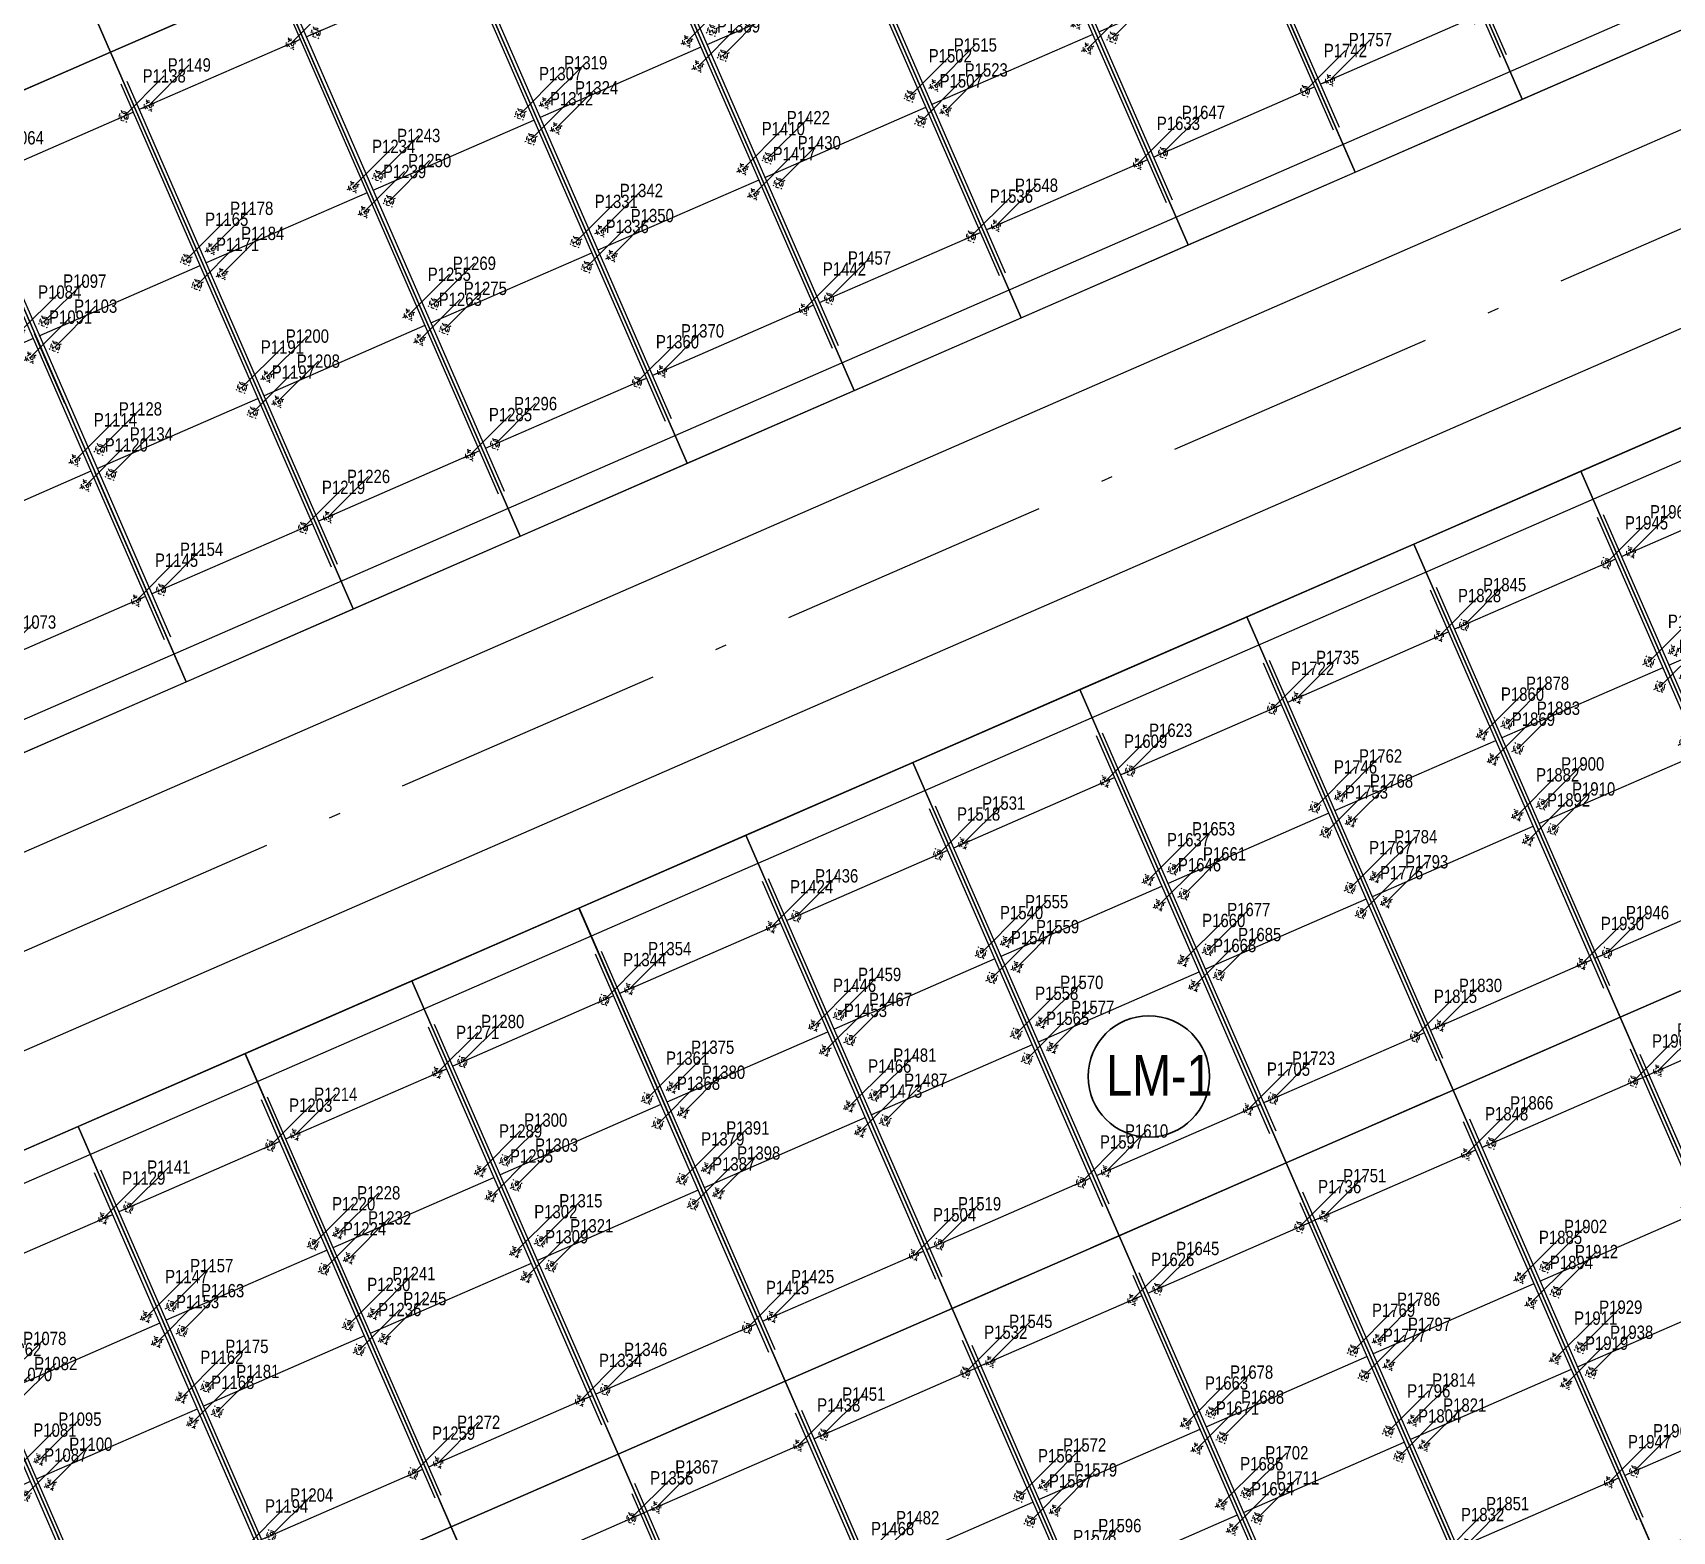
# Model space of a CAD drawing. Header units: millimetres. Extents: x 0 to 571985, y 0 to 2066666.
# Drawn here: x 568725.4 to 568779.4, y 2066415.4 to 2066464.8 of the extents above; entities that cross this region are included whole.
import ezdxf
from ezdxf.enums import TextEntityAlignment as Align
from ezdxf.xclip import XClip

# ---------------------------------------------------------------- set-up
doc = ezdxf.new("R2010")
doc.units = ezdxf.units.MM
for name, pattern in [('ACAD_ISO10W100', [18.5, 12, -3, 0.5, -3]), ('CENTER', [3, 1.5, -0.5, 0.5, -0.5]), ('CENTER2', [1.125, 0.75, -0.125, 0.125, -0.125]), ('HIDDEN', [0.75, 0.5, -0.25]), ('Xref Grid (A1)$0$CENTER2', [1.125, 0.75, -0.125, 0.125, -0.125]), ('Xref Grid A16$0$CENTER2', [1.125, 0.75, -0.125, 0.125, -0.125])]:
    doc.linetypes.add(name, pattern=pattern)
for name, color, linetype, lineweight in [('A-DIM', 251, 'Continuous', 15), ('A-KY HIEU', 34, 'Continuous', 20), ('A-NET THAY', 125, 'Continuous', 18), ('boDnv', 54, 'Continuous', 25), ('E- RANH GIOI', 1, 'CENTER', 13), ('kata_text', 254, 'Continuous', 30)]:
    doc.layers.add(name, color=color, linetype=linetype, lineweight=lineweight)
for name, color, linetype in [('CDC.01.AXIS', 160, 'CENTER2'), ('ChiaLo', 128, 'CENTER'), ('datOlienke', 42, 'Continuous'), ('LogDg', 7, 'Continuous'), ('LoLK', 6, 'Continuous'), ('RANHGIOI', 2, 'HIDDEN'), ('TimDg', 222, 'Continuous'), ('ViaHeS', 32, 'Continuous'), ('Xref Grid (A1)$0$01.AXIS', 160, 'Xref Grid (A1)$0$CENTER2'), ('Xref Grid A16$0$01.AXIS', 160, 'Xref Grid A16$0$CENTER2')]:
    doc.layers.add(name, color=color, linetype=linetype)
doc.styles.add('kata_dim', font='vnrms.shx', dxfattribs={"width": 0.66, "oblique": 7})
doc.styles.add('kata_text', font='arial.ttf', dxfattribs={"width": 0.8})
doc.styles.add('rms', font='romans.shx', dxfattribs={"width": 0.7, "bigfont": 'vns.shx'})
doc.styles.add('VNH', font='', dxfattribs={"height": 2.5})
doc.styles.get('VNH').set_extended_font_data('.VnArial NarrowH')
doc.linetypes.add('ADL', pattern='A,0.125,-0.15,["++",rms,S=0.5,R=0,X=0,Y=-0.2245],-1.35,1.125', length=2.75)
doc.dimstyles.new('kata_dim_iso', dxfattribs={"dimtxt": 2.5, "dimasz": 1.5, "dimexe": 1.5, "dimexo": 2.5, "dimtad": 1, "dimdec": 0, "dimzin": 0, "dimdsep": 46, "dimtxsty": 'kata_dim', "dimblk": 'kata_block_ArchTick', "dimcen": 0.09, "dimdle": 1.2, "dimclrd": 8, "dimclre": 8, "dimclrt": 3, "dimadec": 0, "dimazin": 0, "dimtfac": 1, "dimtdec": 0, "dimtix": 1, "dimtofl": 0, "dimtmove": 0, "dimatfit": 3, "dimfxl": 3.75, "dimfxlon": 1, "dimtolj": 1, "dimtzin": 0, "dimarcsym": 0})

# ---------------------------------------------------------------- blocks, each defined once
blk = doc.blocks.new('NEN')
at = {"layer": 'boDnv', "color": 10, "linetype": 'ADL', "ltscale": 0.25}
for points in [[(116.663, 150.753), (122.733, 148.551), (135.807, 122.411), (133.753, 116.749), (-8.129, 54.905), (-13.649, 57.26), (-23.763, 84.693), (-21.221, 90.652)], [(156.672, 80.693), (146.026, 101.979), (139.956, 104.181), (-3.204, 41.78), (-5.746, 35.822), (2.49, 13.482), (8.01, 11.127), (154.618, 75.032)]]:
    blk.add_lwpolyline(points, close=True, dxfattribs=at)
at = {"layer": 'ChiaLo', "ltscale": 5}
for p, q in [((92.713, 46.957), (78.896, 78.657)), ((87.213, 44.56), (73.396, 76.259)), ((81.713, 42.163), (67.895, 73.862)), ((76.212, 39.765), (62.395, 71.464)), ((70.712, 37.368), (56.895, 69.067)), ((65.212, 34.97), (51.395, 66.669)), ((59.712, 32.573), (45.895, 64.272)), ((54.212, 30.175), (40.394, 61.875)), ((48.711, 27.778), (34.894, 59.477)), ((43.211, 25.38), (29.394, 57.08)), ((37.711, 22.983), (23.894, 54.682))]:
    blk.add_line(p, q, dxfattribs=at)
for points in [[(130.171, 135.915), (-19.638, 70.615)], [(76.961, 90.904), (60.978, 127.572)], [(71.461, 88.506), (55.478, 125.174)], [(65.961, 86.109), (49.978, 122.777)], [(60.46, 83.711), (44.477, 120.379)], [(54.96, 81.314), (38.977, 117.982)], [(49.46, 78.917), (33.477, 115.585)], [(43.96, 76.519), (27.977, 113.187)], [(38.46, 74.122), (22.477, 110.79)], [(32.959, 71.724), (16.976, 108.392)], [(152.12, 92.029), (-2.661, 24.563)]]:
    blk.add_lwpolyline(points, dxfattribs=at)
at = {"layer": 'datOlienke'}
for points in [[(116.629, 151.829), (123.449, 149.355), (136.893, 122.474), (134.546, 116.004), (-8.125, 53.816), (-14.438, 56.509), (-24.839, 84.72), (-21.985, 91.41)], [(157.758, 80.756), (146.742, 102.783), (139.922, 105.257), (-3.967, 42.538), (-6.821, 35.849), (1.701, 12.732), (8.014, 10.038), (155.411, 74.287)]]:
    blk.add_lwpolyline(points, close=True, dxfattribs=at)
at = {"layer": 'LogDg'}
blk.add_lwpolyline([(34.296, -348.766, -0.124666), (14.114, -339.771, 0.262937), (-5.331, -336.771, -0.009345), (-40.959, -349.473), (-145.868, -384.68, 0.405257), (-155.456, -403.235), (-146.557, -432.72), (-158.046, -436.187), (-166.572, -407.936, 0.423227), (-185.704, -398.049), (-272.077, -427.035, 0.40652), (-277.181, -436.964), (-262.947, -483.397), (-271.552, -486.035), (-285.593, -440.232, 0.421949), (-295.787, -434.992), (-422.26, -477.436, 0.346831), (-427.684, -485.726), (-426.662, -497.249, 0.109851), (-417.21, -527.045), (-422.398, -530.058, -0.109851), (-432.639, -497.779), (-433.194, -491.512, 0.484967), (-443.708, -484.634), (-484.199, -498.222, 0.36701), (-492.228, -511.51), (-484.402, -560.012), (-490.326, -560.967), (-497.433, -516.92, 0.457512), (-512.889, -507.388), (-525.337, -511.314, 0.375227), (-533.554, -524.795, 0.049445), (-523.248, -562.118), (-518.404, -576.577), (-525.515, -578.96), (-530.307, -564.659, -0.044276), (-540.221, -530.036, 0.448349), (-555.614, -520.863), (-568.853, -525.038), (-576.072, -502.149), (-552.391, -494.681, 0.333336), (-544.003, -482.976), (-545.865, -397.305, 0.120559), (-569.998, -307.198), (-621.979, -219.712, 0.334943), (-635.359, -214.239), (-686.931, -227.855), (-689.803, -216.977), (-647.957, -205.93, 0.498191), (-640.704, -188.198), (-654.378, -165.183, -0.144979), (-668.853, -108.061), (-659.845, 118.23, 0.428088), (-671.924, 130.707), (-689.222, 130.58), (-689.305, 141.83), (-670.344, 141.969, 0.400474), (-658.442, 153.492), (-657.828, 168.904), (-656.06, 189.374), (-648.588, 188.728), (-650.341, 168.432), (-650.889, 154.678, 0.425345), (-638.921, 142.201), (-621.613, 142.328, 0.402651), (-609.707, 153.94), (-609.387, 163.859, -0.019867), (-608.227, 179.942), (-606.8, 192.652), (-600.838, 191.983), (-602.264, 179.273, 0.019867), (-603.39, 163.665), (-603.676, 154.802, 0.425871), (-591.594, 142.415), (-548.362, 142.733), (-548.28, 131.483), (-592.887, 131.155, 0.401789), (-604.791, 119.578), (-607.754, 35.571, -0.005984), (-607.983, 30.718, 0.462462), (-599.177, 22.287), (-555.377, 26.801), (-554.762, 20.832), (-603.242, 15.836, 0.355613), (-610.381, 8.689), (-613.794, -24.838, 0.475348), (-605.015, -33.606), (-508.268, -23.636, 0.016072), (-476.806, -19.368, 0.37392), (-470.138, -11.259), (-470.705, 9.348), (-464.707, 9.513), (-464.235, -7.648, 0.461916), (-454.747, -15.288), (-421.581, -8.993, 0.020567), (-382.015, 0.216), (-299.764, 22.963, 0.415004), (-292.798, 35.293), (-296.969, 50.218), (-285.412, 53.448), (-281.218, 38.439, 0.413423), (-268.921, 31.492), (-169.968, 58.858, 0.427702), (-164.496, 69.052), (-169.623, 84.754), (-163.92, 86.616), (-158.479, 69.956, 0.400853), (-148.742, 64.729), (-123.897, 71.6, 0.437327), (-113.795, 91.173), (-114.462, 93.013), (-128.551, 136.154), (-105.736, 143.605), (-91.769, 100.833), (-90.91, 98.466, 0.429754), (-70.957, 89.772, 0.001079), (-63.934, 92.766, 0.001474), (-62.342, 93.454), (-47.534, 99.909, 0.386536), (-43.126, 109.726), (-48.301, 125.574), (-42.598, 127.436), (-38.076, 113.59, 0.442444), (-27.275, 108.739), (111.617, 169.28, 0.414214), (115.754, 179.811), (109.361, 194.478), (114.861, 196.875), (121.255, 182.208, 0.414214), (131.785, 178.071), (252.97, 230.894), (276.872, 241.312), (291.579, 249.057, 0.419837), (295.267, 261.365), (290.95, 269.196), (301.459, 274.99), (306.058, 266.648, 0.408717), (318.136, 263.031), (326.546, 267.464), (332.148, 256.836), (324.233, 252.656, 0.419466), (320.555, 240.352), (397.092, 101.523, 0.433643), (408.413, 98.649), (440.787, 119.386), (444.023, 114.334), (410.428, 92.813, 0.395048), (407.737, 82.215), (451.056, 3.639, -0.005576), (472.219, -35.781, 0.422017), (490.066, -41.118), (502.995, -33.918), (514.672, -54.886), (500.295, -62.892, 0.404193), (495.052, -80.181), (502.502, -94.711), (491.824, -100.186), (485.095, -87.061, 0.424556), (467.192, -81.64), (316.164, -165.913), (307.211, -171.115, 0.396001), (304.075, -181.611), (326.147, -225.742), (318.098, -229.768), (296.726, -187.038, 0.432664), (285.552, -183.699), (178.072, -246.148, 0.389772), (174.86, -256.488), (194.1, -297.126), (188.677, -299.693), (170.231, -260.733, 0.439085), (158.982, -257.239), (145.496, -265.075, -0.013452), (97.701, -291.151, 0.262926), (86.853, -307.563, -0.162068), (76.015, -333.842, 0.270323), (72.318, -353.653), (79.981, -375.074), (57.383, -383.157), (49.72, -361.737, 0.270325), (34.296, -348.766)], format="xyb", dxfattribs=at)
for points in [[(-6.653, 51.185), (136.874, 113.746, 0.429738), (140.832, 124.658), (126.05, 154.214, 0.398858), (115.699, 157.969), (-24.481, 96.867, 0.397369), (-28.79, 86.766), (-17.356, 55.751, 0.431261)], [(-1.168, 12.049), (-9.545, 35.211, -0.395588), (-5.218, 45.265), (140.335, 108.71, -0.398858), (150.687, 104.955), (161.697, 82.941, -0.429738), (157.739, 72.029), (9.552, 7.436, -0.433088)], [(81.968, 23.269), (128.805, -70.377, 0.432836), (139.983, -73.714), (165.966, -58.597, 0.395833), (169.098, -48.104), (123.817, 42.43, 0.398858), (113.466, 46.185), (85.926, 34.181, 0.429738)]]:
    blk.add_lwpolyline(points, format="xyb", close=True, dxfattribs=at)
at = {"layer": 'LoLK'}
for points in [[(27.977, 113.187), (22.477, 110.79), (30.468, 92.456), (35.968, 94.853)], [(74.47, 111.635), (68.97, 109.238), (76.961, 90.904), (82.461, 93.301)], [(22.477, 110.79), (16.976, 108.392), (24.968, 90.058), (30.468, 92.456)], [(68.97, 109.238), (63.469, 106.84), (71.461, 88.506), (76.961, 90.904)], [(63.469, 106.84), (57.969, 104.443), (65.961, 86.109), (71.461, 88.506)], [(57.969, 104.443), (52.469, 102.045), (60.46, 83.711), (65.961, 86.109)], [(52.469, 102.045), (46.969, 99.648), (54.96, 81.314), (60.46, 83.711)], [(46.969, 99.648), (41.469, 97.251), (49.46, 78.917), (54.96, 81.314)], [(41.469, 97.251), (35.968, 94.853), (43.96, 76.519), (49.46, 78.917)], [(35.968, 94.853), (30.468, 92.456), (38.46, 74.122), (43.96, 76.519)], [(30.468, 92.456), (24.968, 90.058), (32.959, 71.724), (38.46, 74.122)], [(24.968, 90.058), (19.468, 87.661), (27.459, 69.327), (32.959, 71.724)], [(84.396, 81.054), (78.896, 78.657), (85.689, 63.073), (91.189, 65.47)], [(78.896, 78.657), (73.396, 76.259), (80.188, 60.675), (85.689, 63.073)], [(73.396, 76.259), (67.895, 73.862), (74.688, 58.278), (80.188, 60.675)], [(67.895, 73.862), (62.395, 71.464), (69.188, 55.88), (74.688, 58.278)], [(62.395, 71.464), (56.895, 69.067), (63.688, 53.483), (69.188, 55.88)], [(56.895, 69.067), (51.395, 66.669), (58.188, 51.086), (63.688, 53.483)], [(51.395, 66.669), (45.895, 64.272), (52.687, 48.688), (58.188, 51.086)], [(45.895, 64.272), (40.394, 61.875), (47.187, 46.291), (52.687, 48.688)], [(85.689, 63.073), (80.188, 60.675), (87.213, 44.56), (92.713, 46.957)], [(40.394, 61.875), (34.894, 59.477), (41.687, 43.893), (47.187, 46.291)], [(80.188, 60.675), (74.688, 58.278), (81.713, 42.163), (87.213, 44.56)], [(34.894, 59.477), (29.394, 57.08), (36.187, 41.496), (41.687, 43.893)], [(74.688, 58.278), (69.188, 55.88), (76.212, 39.765), (81.713, 42.163)], [(29.394, 57.08), (23.894, 54.682), (30.687, 39.098), (36.187, 41.496)], [(69.188, 55.88), (63.688, 53.483), (70.712, 37.368), (76.212, 39.765)], [(23.894, 54.682), (18.394, 52.285), (25.186, 36.701), (30.687, 39.098)], [(63.688, 53.483), (58.188, 51.086), (65.212, 34.97), (70.712, 37.368)], [(58.188, 51.086), (52.687, 48.688), (59.712, 32.573), (65.212, 34.97)], [(52.687, 48.688), (47.187, 46.291), (54.212, 30.175), (59.712, 32.573)], [(47.187, 46.291), (41.687, 43.893), (48.711, 27.778), (54.212, 30.175)], [(41.687, 43.893), (36.187, 41.496), (43.211, 25.38), (48.711, 27.778)]]:
    blk.add_lwpolyline(points, close=True, dxfattribs=at)
at = {"layer": 'RANHGIOI', "color": 1, "ltscale": 9, "const_width": 1}
blk.add_lwpolyline([(460, -51.299, 0.006594), (435.293, -5.051), (303.078, 234.769), (284.672, 225.077), (-55.993, 76.586), (-56.839, 76.223, -0.005137), (-90.743, 62.093), (-377.217, -17.133, -0.020567), (-418.225, -26.678), (-463.443, -35.259, -0.021218), (-506.422, -41.541), (-623.638, -53.62), (-626.464, -70.884, 0.128574), (-620.42, -135.36), (-615.505, -148.86, 0.039408), (-607.143, -167.188), (-594.172, -190.555), (-547.57, -259.493, -0.11987), (-522.704, -326.397), (-507.917, -451.947), (-504.475, -473.277), (-499.271, -471.636), (-50.48, -321.024, 0.050684), (130.425, -239.135), (301.319, -139.843)], format="xyb", close=True, dxfattribs=at)
at = {"layer": 'RANHGIOI', "color": 5, "ltscale": 20, "const_width": 3}
blk.add_lwpolyline([(77.126, -402.722), (-90.743, 62.093)], dxfattribs=at)
at = {"layer": 'TimDg', "linetype": 'ACAD_ISO10W100', "ltscale": 0.75}
blk.add_lwpolyline([(-618.456, -41.023), (-507.652, -29.604, 0.021218), (-465.681, -23.47), (-420.462, -14.888, 0.020567), (-380.415, -5.567), (-94.607, 73.475, 0.005041), (-61.569, 87.252, 0.001474), (-59.945, 87.954), (279.472, 235.9), (307.904, 250.872)], format="xyb", dxfattribs=at)
for points in [[(80.71, -412.741), (34.278, -282.941), (-103.138, 96.993), (-128.229, 173.827)], [(150.079, 116.23), (-16.139, 43.778)], [(170.944, 74.512), (-58.789, -25.625)]]:
    blk.add_lwpolyline(points, dxfattribs=at)
at = {"layer": 'ViaHeS', "elevation": 0}
blk.add_lwpolyline([(-483.362, -504.27), (-441.21, -490.124), (-436.029, -493.514), (-435.627, -498.044, 0.109851), (-424.993, -531.564), (-414.615, -525.539, -0.109851), (-423.674, -496.984), (-424.342, -489.445), (-420.001, -483.006), (-295.249, -441.14), (-289.043, -444.33), (-275.854, -487.354), (-258.645, -482.078), (-271.972, -438.601), (-268.698, -432.23), (-181.634, -403.012), (-172.975, -407.486), (-163.79, -437.92), (-140.813, -430.986), (-150.211, -399.847), (-145.597, -390.918), (-39.026, -355.153, 0.008545), (-6.235, -343.522, -0.249193), (12.375, -345.964, 0.09975), (30.772, -354.181, -0.256949), (45.215, -366.957), (51.733, -385.178), (85.63, -373.053), (79.112, -354.831, -0.256949), (82.174, -335.793, 0.136918), (92.607, -310.438, -0.249193), (103.308, -295.017, 0.012659), (148.511, -270.262), (162.157, -262.333), (168.62, -264.341), (185.966, -300.977), (196.811, -295.842), (179.033, -258.291), (181.216, -251.26), (287.384, -189.574), (293.944, -191.534), (314.073, -231.781), (330.172, -223.729), (309.538, -182.474), (311.625, -175.49), (319.134, -171.127), (408.277, -121.386), (412.274, -122.589), (434.351, -165.321), (442.347, -161.19), (420.137, -118.201), (421.38, -114.074), (470.335, -86.758), (479.641, -89.576), (486.485, -102.924), (507.841, -91.973), (500.499, -77.654), (503.421, -68.019), (517.591, -60.128), (500.076, -28.676), (486.971, -35.974), (477.625, -33.17, 0.0056), (456.311, 6.536), (412.324, 86.322), (414.12, 93.398), (444.832, 113.071), (439.977, 120.649), (409.766, 101.296), (403.142, 102.978), (327.714, 239.794), (330.524, 249.193), (334.945, 251.528), (323.749, 272.772), (318.926, 270.23), (309.354, 273.096), (306.713, 277.887), (285.696, 266.299), (288.11, 261.921), (285.295, 252.529), (274.271, 246.724), (129.387, 183.571), (122.806, 186.157), (117.612, 198.074), (106.611, 193.279), (111.806, 181.362), (109.22, 174.781), (26.33, 138.65), (-29.869, 114.154), (-36.004, 116.909), (-39.746, 128.368), (-51.153, 124.642), (-47.055, 112.092), (-50.086, 105.341), (-75.921, 94.08), (-84.511, 97.937), (-100.033, 145.467), (-134.254, 134.292), (-118.657, 86.529), (-123.231, 78.009), (-150.258, 70.535), (-156.629, 73.955), (-161.068, 87.547), (-172.475, 83.822), (-168.207, 70.753), (-171.474, 64.667), (-269.546, 37.545), (-275.711, 41.028), (-279.634, 55.063), (-302.748, 48.603), (-298.843, 34.63), (-302.316, 28.482), (-383.614, 5.999, -0.020567), (-422.7, -3.099), (-456.246, -9.465), (-461.296, -5.399), (-461.708, 9.595), (-473.703, 9.265), (-473.239, -7.637), (-478.028, -13.489, -0.015955), (-508.883, -17.667), (-606.147, -27.691), (-610.614, -23.229), (-607.49, 7.461), (-602.01, 12.947), (-554.455, 17.848), (-555.685, 29.785), (-600.448, 25.172), (-605.043, 29.645, 0.007073), (-604.756, 35.466), (-601.912, 116.095), (-594.665, 123.142), (-548.221, 123.483), (-548.421, 150.733), (-593.42, 150.402), (-600.493, 157.35, -0.027886), (-599.283, 178.939), (-597.857, 191.648), (-609.782, 192.987), (-611.208, 180.277, 0.019867), (-612.385, 163.955), (-612.597, 157.389), (-619.823, 150.342), (-639.316, 150.198), (-646.998, 158.133), (-646.598, 168.196), (-644.852, 188.405), (-659.796, 189.697), (-661.572, 169.14), (-662.014, 158.023), (-670.332, 149.97), (-689.364, 149.83), (-689.163, 122.58), (-671.417, 122.71), (-663.736, 114.776), (-672.6, -107.912, 0.144979), (-657.602, -167.099), (-644.687, -188.836), (-648.335, -197.756), (-691.845, -209.242), (-684.889, -235.59), (-633.86, -222.118), (-622.039, -226.953), (-573.255, -309.058, -0.120474), (-549.614, -397.387), (-547.842, -478.902), (-555.298, -489.306), (-577.876, -496.427), (-567.048, -530.76), (-552.743, -526.248), (-543.713, -531.719, 0.042979), (-533.836, -565.928), (-529.071, -580.151), (-514.848, -575.386), (-519.719, -560.846, -0.045576), (-529.315, -527.166), (-523.005, -516.87), (-508.247, -512.215), (-500.456, -517.02), (-493.287, -561.445), (-481.44, -559.534), (-488.883, -513.408), (-483.362, -504.27)], format="xyb", dxfattribs=at)
at = {"layer": 'ViaHeS'}
for points in [[(116.629, 151.829), (123.449, 149.355), (136.893, 122.474), (134.546, 116.004), (-8.125, 53.816), (-14.438, 56.509), (-24.839, 84.72), (-21.985, 91.41)], [(157.758, 80.756), (146.742, 102.783), (139.922, 105.257), (-3.967, 42.538), (-6.821, 35.849), (1.701, 12.732), (8.014, 10.038), (155.411, 74.287)]]:
    blk.add_lwpolyline(points, close=True, dxfattribs=at)
blk = doc.blocks.new('NEN M01')
at = {"layer": 'datOlienke'}
blk.add_lwpolyline([(4.737, 4.993), (3.439, 29.587), (-1.824, 34.58), (-158.789, 34.58), (-164.078, 29.588), (-165.502, 4.992), (-160.791, 0), (0, 0)], close=True, dxfattribs=at)
at = {"layer": 'LoLK'}
for points in [[(-128.396, 34.58), (-134.396, 34.58), (-134.396, 17.58), (-128.396, 17.58)], [(-122.396, 34.58), (-128.396, 34.58), (-128.396, 17.58), (-122.396, 17.58)], [(-116.396, 34.58), (-122.396, 34.58), (-122.396, 17.58), (-116.396, 17.58)], [(-110.396, 34.58), (-116.396, 34.58), (-116.396, 17.58), (-110.396, 17.58)], [(-104.396, 34.58), (-110.396, 34.58), (-110.396, 17.58), (-104.396, 17.58)], [(-98.396, 34.58), (-104.396, 34.58), (-104.396, 17.58), (-98.396, 17.58)], [(-92.396, 34.58), (-98.396, 34.58), (-98.396, 17.58), (-92.396, 17.58)], [(-86.396, 34.58), (-92.396, 34.58), (-92.396, 17.58), (-86.396, 17.58)], [(-80.396, 34.58), (-86.396, 34.58), (-86.396, 17.58), (-80.396, 17.58)], [(-74.396, 34.58), (-80.396, 34.58), (-80.396, 17.58), (-74.396, 17.58)], [(-68.396, 34.58), (-74.396, 34.58), (-74.396, 17.58), (-68.396, 17.58)], [(-62.396, 34.58), (-68.396, 34.58), (-68.396, 17.58), (-62.396, 17.58)], [(-116.396, 17.58), (-122.396, 17.58), (-122.396, 0), (-116.396, 0)], [(-110.396, 17.58), (-116.396, 17.58), (-116.396, 0), (-110.396, 0)], [(-104.396, 17.58), (-110.396, 17.58), (-110.396, 0), (-104.396, 0)], [(-98.396, 17.58), (-104.396, 17.58), (-104.396, 0), (-98.396, 0)], [(-92.396, 17.58), (-98.396, 17.58), (-98.396, 0), (-92.396, 0)], [(-86.396, 17.58), (-92.396, 17.58), (-92.396, 0), (-86.396, 0)], [(-80.396, 17.58), (-86.396, 17.58), (-86.396, 0), (-80.396, 0)], [(-74.396, 17.58), (-80.396, 17.58), (-80.396, 0), (-74.396, 0)], [(-68.396, 17.58), (-74.396, 17.58), (-74.396, 0), (-68.396, 0)]]:
    blk.add_lwpolyline(points, close=True, dxfattribs=at)
blk = doc.blocks.new('A$C758D662A')
at = {"linetype": 'HIDDEN', "ltscale": 500}
for radius in [300, 200]:
    blk.add_circle((0, 0), radius, dxfattribs=at)
at = {"layer": 'CDC.01.AXIS', "ltscale": 200}
for p, q in [((437, 0), (-437, 0)), ((0, 437), (0, -437))]:
    blk.add_line(p, q, dxfattribs=at)
blk = doc.blocks.new('A16 - 2')
at = {"layer": 'Xref Grid A16$0$01.AXIS', "ltscale": 500}
for p, q in [((0.11, -1.37), (0.11, -15.086)), ((5.89, -1.37), (5.89, -15.086)), ((0.11, -2.11), (6, -2.11)), ((0.11, -6.91), (5.89, -6.91)), ((0.11, -9.99), (5.89, -9.99)), ((0.11, -13.89), (5.89, -13.89))]:
    blk.add_line(p, q, dxfattribs=at)
at = {"xscale": 0.0005, "yscale": 0.0005, "zscale": 0.0005}
for p in [(0.45, -2.11), (5.55, -2.11), (0.45, -6.55), (5.55, -6.55), (0.45, -7.45), (5.55, -7.45), (0.45, -9.45), (5.55, -9.45), (0.45, -10.35), (5.55, -10.35), (0.45, -13.89), (5.55, -13.89)]:
    blk.add_blockref('A$C758D662A', p, dxfattribs=at)
blk = doc.blocks.new('A11 - 2')
at = {"layer": 'Xref Grid A16$0$01.AXIS', "ltscale": 500}
for p, q in [((0.11, -1.086), (0.11, -15.387)), ((5.89, -1.086), (5.89, -15.387)), ((0.11, -2.11), (6, -2.11)), ((0.11, -6.91), (5.89, -6.91)), ((0.11, -9.99), (5.89, -9.99)), ((0.11, -13.89), (5.89, -13.89))]:
    blk.add_line(p, q, dxfattribs=at)
at = {"xscale": 0.0005, "yscale": 0.0005, "zscale": 0.0005}
for p in [(0.45, -2.11), (5.55, -2.11), (0.45, -6.55), (5.55, -6.55), (0.45, -7.45), (5.55, -7.45), (0.45, -9.45), (5.55, -9.45), (0.45, -10.35), (5.55, -10.35), (0.45, -13.89), (5.55, -13.89)]:
    blk.add_blockref('A$C758D662A', p, dxfattribs=at)
blk = doc.blocks.new('A11 SAO-2')
at = {"layer": 'Xref Grid A16$0$01.AXIS', "ltscale": 500}
for p, q in [((0.11, -1.086), (0.11, -15.387)), ((5.89, -1.086), (5.89, -15.387)), ((0.11, -2.11), (5.89, -2.11)), ((0.11, -6.91), (5.89, -6.91)), ((0.11, -9.99), (5.89, -9.99)), ((0.11, -13.89), (5.89, -13.89))]:
    blk.add_line(p, q, dxfattribs=at)
at = {"xscale": 0.0005, "yscale": 0.0005, "zscale": 0.0005}
for p in [(0.45, -2.11), (5.55, -2.11), (0.45, -6.55), (5.55, -6.55), (0.45, -7.45), (5.55, -7.45), (0.45, -9.45), (5.55, -9.45), (0.45, -10.35), (5.55, -10.35), (0.45, -13.89), (5.55, -13.89)]:
    blk.add_blockref('A$C758D662A', p, dxfattribs=at)
blk = doc.blocks.new('A16 SAO - 2')
at = {"layer": 'Xref Grid A16$0$01.AXIS', "ltscale": 500}
for p, q in [((0.11, -1.086), (0.11, -15.387)), ((5.89, -1.086), (5.89, -15.387)), ((0.11, -2.11), (6, -2.11)), ((0.11, -6.91), (5.89, -6.91)), ((0.11, -9.99), (5.89, -9.99)), ((0.11, -13.89), (5.89, -13.89))]:
    blk.add_line(p, q, dxfattribs=at)
at = {"xscale": 0.0005, "yscale": 0.0005, "zscale": 0.0005}
for p in [(0.45, -2.11), (5.55, -2.11), (0.45, -6.55), (5.55, -6.55), (0.45, -7.45), (5.55, -7.45), (0.45, -9.45), (5.55, -9.45), (0.45, -10.35), (5.55, -10.35), (0.45, -13.89), (5.55, -13.89)]:
    blk.add_blockref('A$C758D662A', p, dxfattribs=at)
blk = doc.blocks.new('NEN H01')
at = {"layer": 'datOlienke'}
blk.add_lwpolyline([(-2.11, 40), (3.153, 35.007), (4.737, 4.993), (0, 0), (-155.636, 0), (-160.347, 4.992), (-158.608, 35.008), (-153.319, 40)], close=True, dxfattribs=at)
at = {"layer": 'LoLK'}
for points in [[(-104.818, 40), (-110.818, 40), (-110.818, 20), (-104.818, 20)], [(-98.818, 40), (-104.818, 40), (-104.818, 20), (-98.818, 20)], [(-110.818, 20), (-116.818, 20), (-116.818, 0), (-110.818, 0)], [(-104.818, 20), (-110.818, 20), (-110.818, 0), (-104.818, 0)], [(-98.818, 20), (-104.818, 20), (-104.818, 0), (-98.818, 0)], [(-92.818, 20), (-98.818, 20), (-98.818, 0), (-92.818, 0)], [(-86.818, 20), (-92.818, 20), (-92.818, 0), (-86.818, 0)], [(-80.818, 20), (-86.818, 20), (-86.818, 0), (-80.818, 0)], [(-74.818, 20), (-80.818, 20), (-80.818, 0), (-74.818, 0)], [(-68.818, 20), (-74.818, 20), (-74.818, 0), (-68.818, 0)], [(-62.818, 20), (-68.818, 20), (-68.818, 0), (-62.818, 0)], [(-56.818, 20), (-62.818, 20), (-62.818, 0), (-56.818, 0)]]:
    blk.add_lwpolyline(points, close=True, dxfattribs=at)
blk = doc.blocks.new('pile Plan')
at = {"xscale": 0.5, "yscale": 0.5, "zscale": 0.5}
for p in [(340, 14779), (5440.000004, 14779), (340, 9630), (5440.000004, 9630), (340, 8730), (5440.000004, 8730), (340, 5040), (5440.000004, 5040), (340, 4140), (5440.000004, 4140), (340, -1), (5440.000004, -1)]:
    blk.add_blockref('A$C758D662A', p, dxfattribs=at)
blk = doc.blocks.new('A1 - 2')
at = {"layer": 'Xref Grid (A1)$0$01.AXIS', "ltscale": 500}
for p, q in [((0.11, -1.086), (0.11, -18.434)), ((5.89, -1.086), (5.89, -18.434)), ((0.11, -2.11), (5.89, -2.11)), ((0.11, -7.62), (5.89, -7.62)), ((0.11, -12.39), (5.89, -12.39)), ((0.11, -16.89), (5.89, -16.89))]:
    blk.add_line(p, q, dxfattribs=at)
at = {"xscale": 0.001, "yscale": 0.001, "zscale": 0.001}
blk.add_blockref('pile Plan', (0.11, -16.89), dxfattribs=at)
blk = doc.blocks.new('A5 - 2')
at = {"layer": 'Xref Grid (A1)$0$01.AXIS', "ltscale": 500}
for p, q in [((0.11, -1.086), (0.11, -18.434)), ((5.89, -1.086), (5.89, -18.434)), ((0.11, -2.11), (5.89, -2.11)), ((0.11, -7.62), (5.89, -7.62)), ((0.11, -12.39), (5.89, -12.39)), ((0.11, -16.89), (5.89, -16.89))]:
    blk.add_line(p, q, dxfattribs=at)
at = {"xscale": 0.001, "yscale": 0.001, "zscale": 0.001}
blk.add_blockref('pile Plan', (0.11, -16.89), dxfattribs=at)
blk = doc.blocks.new('a1 sao - 2')
at = {"layer": 'Xref Grid (A1)$0$01.AXIS', "ltscale": 500}
for p, q in [((0.11, -1.086), (0.11, -18.434)), ((5.89, -1.086), (5.89, -18.434)), ((0.11, -2.11), (5.89, -2.11)), ((0.11, -7.62), (5.89, -7.62)), ((0.11, -12.39), (5.89, -12.39)), ((0.11, -16.89), (5.89, -16.89))]:
    blk.add_line(p, q, dxfattribs=at)
at = {"xscale": 0.001, "yscale": 0.001, "zscale": 0.001}
blk.add_blockref('pile Plan', (0.11, -16.89), dxfattribs=at)
blk = doc.blocks.new('A$C33BC4D2A')
at = {"layer": 'A-KY HIEU', "color": 0, "const_width": 1.022}
blk.add_lwpolyline([(14.345, -292.097), (14.345, -4.903), (414.985, -4.903), (414.985, -292.097)], close=True, dxfattribs=at)
at = {"layer": 'Defpoints', "color": 125}
blk.add_lwpolyline([(0, -297), (420, -297), (420, 0), (0, 0)], close=True, dxfattribs=at)
blk = doc.blocks.new('kata_block_ArchTick')
at = {"color": 8}
blk.add_line((1, 0), (-1, 0), dxfattribs=at)
at = {"color": 8, "const_width": 0.15}
blk.add_lwpolyline([(-0.5, -0.5), (0.5, 0.5)], dxfattribs=at)
blk = doc.blocks.new('*U101')
at = {"color": 0, "ltscale": 0.8, "style": 'kata_text', "width": 0.8}
blk.add_attdef('TEN', text='', height=2.2, dxfattribs=at).set_placement((6.67, 6.67), align=Align.MIDDLE_CENTER)
at = {"color": 0, "ltscale": 0.8, "style": 'kata_text', "width": 0.8, "flags": 1}
blk.add_attdef('CHU_THICH', text='', height=2.2, dxfattribs=at).set_placement((0, 0), align=Align.MIDDLE_CENTER)
at = {"layer": 'Defpoints'}
blk.add_leader([(0, 0), (6.67, 6.67)], dimstyle='kata_dim_iso', override={"dimasz": 0.6, "dimgap": 0.625, "dimtad": 0}, dxfattribs=at)
blk = doc.blocks.new('A$C3EA269C7')
at = {"layer": 'kata_text', "xscale": 0.2, "yscale": 0.2, "zscale": 0.2}
for p, values in [((118.749, 27.117, 0.002), {'TEN': 'P1382'}), ((132.769, 27.239, 0.002), {'TEN': 'P1617'}), ((105.692, 27.042, 0.002), {'TEN': 'P1212'}), ((119.934, 26.651, 0.002), {'TEN': 'P1402'}), ((131.944, 26.879, 0.002), {'TEN': 'P1602'}), ((119.109, 26.292, 0.002), {'TEN': 'P1389'}), ((126.909, 25.666, 0.002), {'TEN': 'P1515'}), ((139.098, 25.481, 0.002), {'TEN': 'P1742'}), ((139.923, 25.84, 0.002), {'TEN': 'P1757'}), ((101.017, 25.004, 0.002), {'TEN': 'P1149'}), ((114.074, 25.079, 0.002), {'TEN': 'P1319'}), ((126.084, 25.307, 0.002), {'TEN': 'P1502'}), ((100.192, 24.645, 0.002), {'TEN': 'P1138'}), ((113.249, 24.719, 0.002), {'TEN': 'P1307'}), ((126.443, 24.482, 0.002), {'TEN': 'P1507'}), ((127.268, 24.841, 0.002), {'TEN': 'P1523'}), ((113.609, 23.894, 0.002), {'TEN': 'P1312'}), ((114.434, 24.254, 0.002), {'TEN': 'P1324'}), ((134.423, 23.443, 0.002), {'TEN': 'P1647'}), ((120.583, 22.909, 0.002), {'TEN': 'P1410'}), ((121.409, 23.269, 0.002), {'TEN': 'P1422'}), ((133.598, 23.083, 0.002), {'TEN': 'P1633'}), ((95.516, 22.607, 0.002), {'TEN': 'P1064'}), ((107.749, 22.322, 0.002), {'TEN': 'P1234'}), ((108.574, 22.682, 0.002), {'TEN': 'P1243'}), ((121.768, 22.444, 0.002), {'TEN': 'P1430'}), ((108.934, 21.857, 0.002), {'TEN': 'P1250'}), ((120.943, 22.084, 0.002), {'TEN': 'P1417'}), ((108.109, 21.497, 0.002), {'TEN': 'P1239'}), ((115.908, 20.871, 0.002), {'TEN': 'P1342'}), ((128.098, 20.686, 0.002), {'TEN': 'P1536'}), ((128.923, 21.045, 0.002), {'TEN': 'P1548'}), ((103.074, 20.284, 0.002), {'TEN': 'P1178'}), ((115.083, 20.512, 0.002), {'TEN': 'P1331'}), ((116.268, 20.046, 0.002), {'TEN': 'P1350'}), ((102.249, 19.925, 0.002), {'TEN': 'P1165'}), ((115.443, 19.687, 0.002), {'TEN': 'P1336'}), ((102.609, 19.1, 0.002), {'TEN': 'P1171'}), ((103.434, 19.459, 0.002), {'TEN': 'P1184'}), ((110.408, 18.474, 0.002), {'TEN': 'P1269'}), ((123.423, 18.648, 0.002), {'TEN': 'P1457'}), ((97.574, 17.887, 0.002), {'TEN': 'P1097'}), ((109.583, 18.114, 0.002), {'TEN': 'P1255'}), ((122.598, 18.288, 0.002), {'TEN': 'P1442'}), ((96.749, 17.527, 0.002), {'TEN': 'P1084'}), ((110.768, 17.649, 0.002), {'TEN': 'P1275'}), ((97.933, 17.062, 0.002), {'TEN': 'P1103'}), ((109.943, 17.289, 0.002), {'TEN': 'P1263'}), ((97.108, 16.702, 0.002), {'TEN': 'P1091'}), ((104.908, 16.077, 0.002), {'TEN': 'P1200'}), ((117.098, 15.891, 0.002), {'TEN': 'P1360'}), ((117.923, 16.25, 0.002), {'TEN': 'P1370'}), ((104.083, 15.717, 0.002), {'TEN': 'P1191'}), ((105.268, 15.252, 0.002), {'TEN': 'P1208'}), ((104.443, 14.892, 0.002), {'TEN': 'P1197'}), ((99.408, 13.679, 0.002), {'TEN': 'P1128'}), ((112.423, 13.853, 0.002), {'TEN': 'P1296'}), ((98.583, 13.319, 0.002), {'TEN': 'P1114'}), ((111.597, 13.493, 0.002), {'TEN': 'P1285'}), ((98.942, 12.494, 0.002), {'TEN': 'P1120'}), ((99.767, 12.854, 0.002), {'TEN': 'P1134'}), ((106.922, 11.455, 0.002), {'TEN': 'P1226'}), ((106.097, 11.096, 0.002), {'TEN': 'P1219'}), ((149.018, 9.93, 0.002), {'TEN': 'P1945'}), ((149.843, 10.29, 0.002), {'TEN': 'P1961'}), ((101.422, 9.058, 0.002), {'TEN': 'P1154'}), ((100.597, 8.698, 0.002), {'TEN': 'P1145'}), ((144.343, 7.892, 0.002), {'TEN': 'P1845'}), ((143.518, 7.533, 0.002), {'TEN': 'P1828'}), ((95.922, 6.661, 0.002), {'TEN': 'P1073'}), ((150.433, 6.685, 0.002), {'TEN': 'P1972'}), ((138.843, 5.495, 0.002), {'TEN': 'P1735'}), ((150.792, 5.86, 0.002), {'TEN': 'P1982'}), ((138.018, 5.135, 0.002), {'TEN': 'P1722'}), ((145.758, 4.647, 0.002), {'TEN': 'P1878'}), ((144.933, 4.287, 0.002), {'TEN': 'P1860'}), ((145.292, 3.462, 0.002), {'TEN': 'P1869'}), ((146.117, 3.822, 0.002), {'TEN': 'P1883'}), ((133.343, 3.097, 0.002), {'TEN': 'P1623'}), ((132.518, 2.738, 0.002), {'TEN': 'P1609'}), ((140.258, 2.25, 0.002), {'TEN': 'P1762'}), ((139.432, 1.89, 0.002), {'TEN': 'P1746'}), ((146.916, 1.989, 0.002), {'TEN': 'P1900'}), ((140.617, 1.425, 0.002), {'TEN': 'P1768'}), ((146.091, 1.629, 0.002), {'TEN': 'P1882'}), ((147.276, 1.164, 0.002), {'TEN': 'P1910'}), ((127.843, 0.7, 0.002), {'TEN': 'P1531'}), ((139.792, 1.065, 0.002), {'TEN': 'P1753'}), ((146.451, 0.804, 0.002), {'TEN': 'P1892'}), ((127.018, 0.34, 0.002), {'TEN': 'P1518'}), ((134.757, -0.148, 0.002), {'TEN': 'P1653'}), ((141.416, -0.409, 0.002), {'TEN': 'P1784'}), ((133.932, -0.507, 0.002), {'TEN': 'P1637'}), ((135.117, -0.973, 0.002), {'TEN': 'P1661'}), ((140.591, -0.768, 0.002), {'TEN': 'P1767'}), ((134.292, -1.332, 0.002), {'TEN': 'P1646'}), ((141.776, -1.234, 0.002), {'TEN': 'P1793'}), ((121.517, -2.057, 0.002), {'TEN': 'P1424'}), ((122.342, -1.697, 0.002), {'TEN': 'P1436'}), ((140.951, -1.593, 0.002), {'TEN': 'P1776'}), ((129.257, -2.545, 0.002), {'TEN': 'P1555'}), ((128.432, -2.905, 0.002), {'TEN': 'P1540'}), ((135.091, -3.166, 0.002), {'TEN': 'P1660'}), ((135.916, -2.806, 0.002), {'TEN': 'P1677'}), ((149.05, -2.906, 0.002), {'TEN': 'P1946'}), ((129.617, -3.37, 0.002), {'TEN': 'P1559'}), ((136.276, -3.631, 0.002), {'TEN': 'P1685'}), ((148.225, -3.266, 0.002), {'TEN': 'P1930'}), ((116.842, -4.095, 0.002), {'TEN': 'P1354'}), ((128.792, -3.73, 0.002), {'TEN': 'P1547'}), ((135.451, -3.991, 0.002), {'TEN': 'P1668'}), ((116.017, -4.455, 0.002), {'TEN': 'P1344'}), ((122.932, -5.302, 0.002), {'TEN': 'P1446'}), ((123.757, -4.943, 0.002), {'TEN': 'P1459'}), ((130.416, -5.204, 0.002), {'TEN': 'P1570'}), ((143.55, -5.304, 0.002), {'TEN': 'P1830'}), ((124.116, -5.768, 0.002), {'TEN': 'P1467'}), ((129.591, -5.563, 0.002), {'TEN': 'P1558'}), ((142.725, -5.664, 0.002), {'TEN': 'P1815'}), ((123.291, -6.127, 0.002), {'TEN': 'P1453'}), ((129.95, -6.388, 0.002), {'TEN': 'P1565'}), ((130.775, -6.029, 0.002), {'TEN': 'P1577'}), ((110.517, -6.852, 0.002), {'TEN': 'P1271'}), ((111.342, -6.493, 0.002), {'TEN': 'P1280'}), ((150.737, -6.775, 0.002), {'TEN': 'P1980'}), ((118.257, -7.34, 0.002), {'TEN': 'P1375'}), ((149.911, -7.135, 0.002), {'TEN': 'P1963'}), ((117.432, -7.7, 0.002), {'TEN': 'P1361'}), ((124.091, -7.961, 0.002), {'TEN': 'P1466'}), ((124.916, -7.601, 0.002), {'TEN': 'P1481'}), ((138.05, -7.701, 0.002), {'TEN': 'P1723'}), ((117.791, -8.525, 0.002), {'TEN': 'P1368'}), ((118.616, -8.165, 0.002), {'TEN': 'P1380'}), ((125.275, -8.426, 0.002), {'TEN': 'P1487'}), ((137.225, -8.061, 0.002), {'TEN': 'P1705'}), ((105.842, -8.89, 0.002), {'TEN': 'P1214'}), ((124.45, -8.786, 0.002), {'TEN': 'P1473'}), ((105.017, -9.249, 0.002), {'TEN': 'P1203'}), ((144.411, -9.532, 0.002), {'TEN': 'P1848'}), ((145.236, -9.173, 0.002), {'TEN': 'P1866'}), ((111.931, -10.097, 0.002), {'TEN': 'P1289'}), ((112.757, -9.738, 0.002), {'TEN': 'P1300'}), ((119.415, -9.999, 0.002), {'TEN': 'P1391'}), ((132.55, -10.099, 0.002), {'TEN': 'P1610'}), ((113.116, -10.563, 0.002), {'TEN': 'P1303'}), ((118.59, -10.358, 0.002), {'TEN': 'P1379'}), ((131.725, -10.458, 0.002), {'TEN': 'P1597'}), ((112.291, -10.922, 0.002), {'TEN': 'P1295'}), ((118.95, -11.183, 0.002), {'TEN': 'P1387'}), ((119.775, -10.824, 0.002), {'TEN': 'P1398'}), ((99.517, -11.647, 0.002), {'TEN': 'P1129'}), ((100.342, -11.287, 0.002), {'TEN': 'P1141'}), ((139.736, -11.57, 0.002), {'TEN': 'P1751'}), ((107.256, -12.135, 0.002), {'TEN': 'P1228'}), ((138.911, -11.93, 0.002), {'TEN': 'P1736'}), ((106.431, -12.495, 0.002), {'TEN': 'P1220'}), ((113.09, -12.756, 0.002), {'TEN': 'P1302'}), ((113.915, -12.396, 0.002), {'TEN': 'P1315'}), ((126.224, -12.856, 0.002), {'TEN': 'P1504'}), ((127.049, -12.496, 0.002), {'TEN': 'P1519'}), ((106.791, -13.32, 0.002), {'TEN': 'P1224'}), ((107.616, -12.96, 0.002), {'TEN': 'P1232'}), ((114.275, -13.221, 0.002), {'TEN': 'P1321'}), ((147.01, -13.243, 0.002), {'TEN': 'P1902'}), ((113.45, -13.581, 0.002), {'TEN': 'P1309'}), ((134.236, -13.968, 0.002), {'TEN': 'P1645'}), ((146.185, -13.602, 0.002), {'TEN': 'P1885'}), ((133.411, -14.327, 0.002), {'TEN': 'P1626'}), ((146.545, -14.427, 0.002), {'TEN': 'P1894'}), ((147.37, -14.068, 0.002), {'TEN': 'P1912'}), ((100.931, -14.892, 0.002), {'TEN': 'P1147'}), ((101.756, -14.532, 0.002), {'TEN': 'P1157'}), ((108.415, -14.793, 0.002), {'TEN': 'P1241'}), ((121.549, -14.894, 0.002), {'TEN': 'P1425'}), ((102.116, -15.357, 0.002), {'TEN': 'P1163'}), ((107.59, -15.153, 0.002), {'TEN': 'P1230'}), ((120.724, -15.253, 0.002), {'TEN': 'P1415'}), ((101.291, -15.717, 0.002), {'TEN': 'P1153'}), ((107.95, -15.978, 0.002), {'TEN': 'P1236'}), ((108.775, -15.618, 0.002), {'TEN': 'P1245'}), ((140.685, -16, 0.002), {'TEN': 'P1769'}), ((141.51, -15.64, 0.002), {'TEN': 'P1786'}), ((148.169, -15.901, 0.002), {'TEN': 'P1929'}), ((128.736, -16.365, 0.002), {'TEN': 'P1545'}), ((141.87, -16.465, 0.002), {'TEN': 'P1797'}), ((147.344, -16.261, 0.002), {'TEN': 'P1911'}), ((96.256, -16.93, 0.002), {'TEN': 'P1078'}), ((102.915, -17.191, 0.002), {'TEN': 'P1175'}), ((127.911, -16.725, 0.002), {'TEN': 'P1532'}), ((141.045, -16.825, 0.002), {'TEN': 'P1777'}), ((147.704, -17.086, 0.002), {'TEN': 'P1919'}), ((148.529, -16.726, 0.002), {'TEN': 'P1938'}), ((95.431, -17.29, 0.002), {'TEN': 'P1062'}), ((96.616, -17.755, 0.002), {'TEN': 'P1082'}), ((102.09, -17.551, 0.002), {'TEN': 'P1162'}), ((115.224, -17.651, 0.002), {'TEN': 'P1334'}), ((116.049, -17.291, 0.002), {'TEN': 'P1346'}), ((95.79, -18.115, 0.002), {'TEN': 'P1070'}), ((103.274, -18.016, 0.002), {'TEN': 'P1181'}), ((136.01, -18.038, 0.002), {'TEN': 'P1678'}), ((142.669, -18.299, 0.002), {'TEN': 'P1814'}), ((102.449, -18.376, 0.002), {'TEN': 'P1168'}), ((123.235, -18.762, 0.002), {'TEN': 'P1451'}), ((135.185, -18.397, 0.002), {'TEN': 'P1663'}), ((141.844, -18.658, 0.002), {'TEN': 'P1796'}), ((122.41, -19.122, 0.002), {'TEN': 'P1438'}), ((135.545, -19.222, 0.002), {'TEN': 'P1671'}), ((136.37, -18.863, 0.002), {'TEN': 'P1688'}), ((143.029, -19.124, 0.002), {'TEN': 'P1821'}), ((97.415, -19.588, 0.002), {'TEN': 'P1095'}), ((110.549, -19.689, 0.002), {'TEN': 'P1272'}), ((142.204, -19.483, 0.002), {'TEN': 'P1804'}), ((96.59, -19.948, 0.002), {'TEN': 'P1081'}), ((97.774, -20.413, 0.002), {'TEN': 'P1100'}), ((109.724, -20.048, 0.002), {'TEN': 'P1259'}), ((130.51, -20.435, 0.002), {'TEN': 'P1572'}), ((149.118, -20.331, 0.002), {'TEN': 'P1947'}), ((149.943, -19.971, 0.002), {'TEN': 'P1964'}), ((96.949, -20.773, 0.002), {'TEN': 'P1087'}), ((129.685, -20.795, 0.002), {'TEN': 'P1561'}), ((137.169, -20.696, 0.002), {'TEN': 'P1702'}), ((116.91, -21.52, 0.002), {'TEN': 'P1356'}), ((117.735, -21.16, 0.002), {'TEN': 'P1367'}), ((130.869, -21.26, 0.002), {'TEN': 'P1579'}), ((136.344, -21.056, 0.002), {'TEN': 'P1686'}), ((137.528, -21.521, 0.002), {'TEN': 'P1711'}), ((130.044, -21.62, 0.002), {'TEN': 'P1567'}), ((136.703, -21.881, 0.002), {'TEN': 'P1694'}), ((104.224, -22.446, 0.002), {'TEN': 'P1194'}), ((105.049, -22.086, 0.002), {'TEN': 'P1204'}), ((144.443, -22.369, 0.002), {'TEN': 'P1851'}), ((125.01, -22.833, 0.002), {'TEN': 'P1482'}), ((131.669, -23.094, 0.002), {'TEN': 'P1596'}), ((143.618, -22.729, 0.002), {'TEN': 'P1832'}), ((124.185, -23.192, 0.002), {'TEN': 'P1468'}), ((130.844, -23.453, 0.002), {'TEN': 'P1578'})]:
    blk.add_blockref('*U101', p, dxfattribs=at).add_auto_attribs(values)

msp = doc.modelspace()

# ---------------------------------------------------------------- block references
at = {"layer": 'boDnv', "extrusion": (-2.4685e-06, 4.62064e-06, 1)}
ref = msp.add_blockref('NEN', (568697.481, 2066371.697, 8.143), dxfattribs=at)
XClip(ref).set_block_clipping_path([(-95.7748162709, -416.20828746), (591.9650857092, 169.550739368)])

# ---------------------------------------------------------------- next in the draw order: linework, layer by layer
at = {"layer": 'kata_text', "extrusion": (-2.4685e-06, 4.62064e-06, 1)}
msp.add_circle((568762.146, 2066430.424, 8.143), 1.997, dxfattribs=at)

# ---------------------------------------------------------------- next in the draw order: block references
at = {"layer": 'A-DIM', "extrusion": (-2.4685e-06, 4.62064e-06, 1), "xscale": -1, "rotation": 203.5516717751329}
for name, p in [('A16 SAO - 2', (568783.169, 2066434.77, 8.143)), ('A11 SAO-2', (568772.169, 2066429.975, 8.143)), ('A16 SAO - 2', (568761.169, 2066425.18, 8.143)), ('A11 SAO-2', (568750.168, 2066420.385, 8.143)), ('A16 SAO - 2', (568739.168, 2066415.59, 8.143)), ('A11 SAO-2', (568728.167, 2066410.796, 8.143))]:
    msp.add_blockref(name, p, dxfattribs=at)
at = {"layer": 'A-DIM', "extrusion": (-2.4685e-06, 4.62064e-06, 1), "rotation": 203.5516717751329}
for name, p in [('A16 SAO - 2', (568783.169, 2066434.77, 8.143)), ('A11 SAO-2', (568772.169, 2066429.975, 8.143)), ('A16 SAO - 2', (568761.169, 2066425.18, 8.143)), ('A11 SAO-2', (568750.168, 2066420.385, 8.143)), ('A16 SAO - 2', (568739.168, 2066415.59, 8.143)), ('A11 SAO-2', (568728.167, 2066410.796, 8.143))]:
    msp.add_blockref(name, p, dxfattribs=at)
at = {"layer": 'A-NET THAY', "extrusion": (-2.4685e-06, 4.62064e-06, 1)}
for name, p, rotation in [('A1 - 2', (568766.45, 2066480.935, 8.143), 23.55167177651129), ('A5 - 2', (568755.45, 2066476.14, 8.143), 23.55167177651129), ('A1 - 2', (568744.449, 2066471.345, 8.143), 23.55167177651129), ('A5 - 2', (568733.449, 2066466.55, 8.143), 23.55167177651129), ('A1 - 2', (568722.449, 2066461.755, 8.143), 23.55167177651129), ('A11 - 2', (568772.169, 2066429.975, 8.143), 23.55167177513295), ('A16 - 2', (568761.169, 2066425.18, 8.143), 23.55167177513295), ('A11 - 2', (568750.168, 2066420.385, 8.143), 23.55167177513295), ('A16 - 2', (568739.168, 2066415.59, 8.143), 23.55167177513295)]:
    msp.add_blockref(name, p, dxfattribs=dict(at, rotation=rotation))
at = {"layer": 'A-NET THAY', "extrusion": (-2.4685e-06, 4.62064e-06, 1), "xscale": -1}
for name, p, rotation in [('a1 sao - 2', (568722.449, 2066461.755, 8.143), 203.5516717765113), ('A1 - 2', (568766.45, 2066480.935, 8.143), 23.55167177651123), ('A5 - 2', (568755.45, 2066476.14, 8.143), 23.55167177651123), ('A1 - 2', (568744.449, 2066471.345, 8.143), 23.55167177651123), ('A5 - 2', (568733.449, 2066466.55, 8.143), 23.55167177651123), ('A1 - 2', (568722.449, 2066461.755, 8.143), 23.55167177651123), ('A16 - 2', (568783.169, 2066434.77, 8.143), 23.55167177513289), ('A11 - 2', (568772.169, 2066429.975, 8.143), 23.55167177513289), ('A16 - 2', (568761.169, 2066425.18, 8.143), 23.55167177513289), ('A11 - 2', (568750.168, 2066420.385, 8.143), 23.55167177513289)]:
    msp.add_blockref(name, p, dxfattribs=dict(at, rotation=rotation))
at = {"layer": 'E- RANH GIOI', "extrusion": (-2.4685e-06, 4.62064e-06, 1), "xscale": 2.114336868039268, "yscale": 2.114336868039268, "zscale": 2.114336868039268}
msp.add_blockref('A$C33BC4D2A', (568541.684, 2066558.171, 8.143), dxfattribs=at)
at = {"layer": 'E- RANH GIOI'}
msp.add_blockref('A$C3EA269C7', (568628.188, 2066437.393, -0.002), dxfattribs=at)
at = {"layer": 'LoLK', "extrusion": (-2.4685e-06, 4.62064e-06, 1)}
for name, p, rotation in [('NEN H01', (568832.027, 2066487.702, 8.143), 23.55167177651129), ('NEN M01', (568852.892, 2066445.984, 8.143), 23.55167177513295)]:
    msp.add_blockref(name, p, dxfattribs=dict(at, rotation=rotation))

# ---------------------------------------------------------------- next in the draw order: texts
at = {"layer": 'kata_text', "extrusion": (-2.4685e-06, 4.62064e-06, 1), "insert": (568760.746, 2066431.133, -0.001), "char_height": 1.3395, "width": 17.6693, "attachment_point": 1, "text_direction": (1, 0, 2e-06), "style": 'VNH'}
msp.add_mtext('LM-1', dxfattribs=at)

doc.saveas('drawing.dxf')
